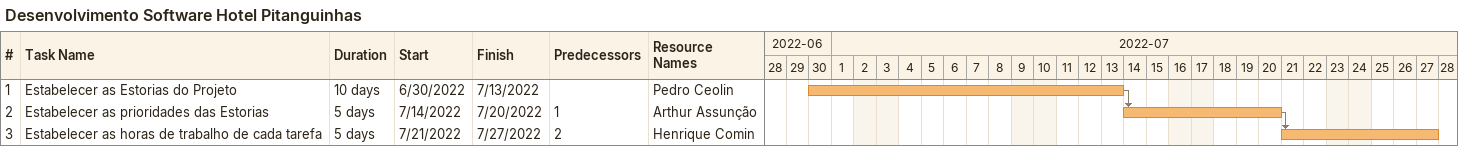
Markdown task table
Desenvolvimento Software Hotel Pitanguinhas

| ID | Task | Duration | Start | Finish | Predecessors | Resources |
|---|---|---|---|---|---|---|
| 1 | Estabelecer as Estorias do Projeto | 10d | 2022-06-30 | 2022-07-13 |  | Pedro Ceolin |
| 2 | Estabelecer as prioridades das Estorias | 5d | 2022-07-14 | 2022-07-20 | 1 | Arthur Assunção |
| 3 | Estabelecer as horas de trabalho de cada tarefa | 5d | 2022-07-21 | 2022-07-27 | 2 | Henrique Comin |
